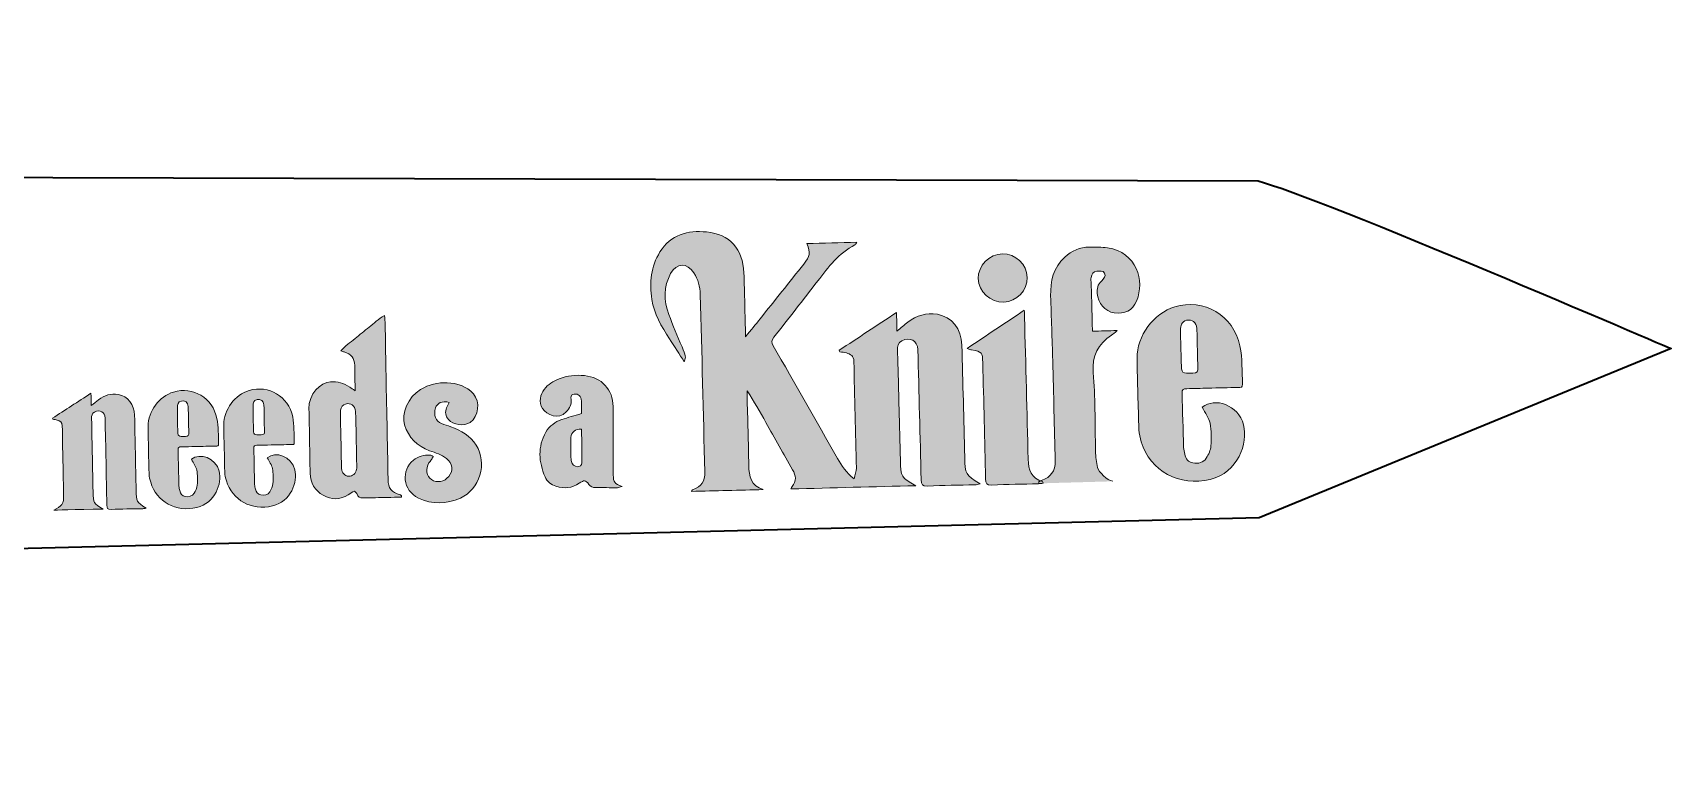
# Model space of a CAD drawing. Header units: inches. Extents: x 0.1 to 10.9, y -2.9 to -0.7.
# Drawn here: x 6.048 to 10.877, y -2.853 to -0.717 of the extents above; entities that cross this region are included whole.
import ezdxf

# ---------------------------------------------------------------- set-up
doc = ezdxf.new("R2010")
doc.units = ezdxf.units.IN
doc.header["$MEASUREMENT"] = 0
doc.layers.add('Layer 1', color=7, linetype='Continuous', lineweight=0)

# ---------------------------------------------------------------- blocks, each defined once
blk = doc.blocks.new('Block_2')
at = {"layer": 'Layer 1', "true_color": 0x000000, "transparency": 33554687}
h = blk.add_hatch(color=18, dxfattribs=at)
h.dxf.hatch_style = 2
edge = h.paths.add_edge_path()
edge.add_spline(control_points=[(8.9795, -1.4386), (8.9803, -1.4768), (8.9481, -1.5109), (8.9104, -1.5117), (8.8705, -1.5125), (8.8363, -1.481), (8.835, -1.4423), (8.8338, -1.4044), (8.8673, -1.3702), (8.9068, -1.369), (8.9443, -1.3679), (8.9786, -1.4008), (8.9795, -1.4386)], knot_values=[0, 0, 0, 0, 1, 1, 1, 2, 2, 2, 3, 3, 3, 4, 4, 4, 4], degree=3, periodic=0)
h = blk.add_hatch(color=18, dxfattribs=at)
h.dxf.hatch_style = 2
edge = h.paths.add_edge_path()
edge.add_spline(control_points=[(8.8022, -1.6482), (8.8601, -1.6095), (8.914, -1.5735), (8.9708, -1.5356), (8.971, -1.5435), (8.9712, -1.5499), (8.9714, -1.5562), (8.975, -1.6958), (8.9789, -1.8354), (8.9821, -1.9749), (8.9828, -2.0062), (8.9909, -2.0311), (9.0245, -2.0405), (9.0251, -2.0407), (9.0252, -2.0426), (9.0261, -2.0454), (9.0213, -2.046), (9.0168, -2.047), (9.0123, -2.0471), (8.9663, -2.0484), (8.9204, -2.0489), (8.8746, -2.051), (8.8599, -2.0517), (8.8571, -2.0463), (8.8568, -2.0331), (8.8543, -1.9189), (8.8512, -1.8048), (8.8482, -1.6906), (8.8474, -1.6593), (8.8463, -1.658), (8.8154, -1.6527), (8.8125, -1.6522), (8.8098, -1.6508), (8.8022, -1.6482)], knot_values=[0, 0, 0, 0, 1, 1, 1, 2, 2, 2, 3, 3, 3, 4, 4, 4, 5, 5, 5, 6, 6, 6, 7, 7, 7, 8, 8, 8, 9, 9, 9, 10, 10, 10, 11, 11, 11, 11], degree=3, periodic=0)
at = {"layer": 'Layer 1'}
for points, knots in [([(8.9795, -1.4386), (8.9803, -1.4768), (8.9481, -1.5109), (8.9104, -1.5117), (8.8705, -1.5125), (8.8363, -1.481), (8.835, -1.4423), (8.8338, -1.4044), (8.8673, -1.3702), (8.9068, -1.369), (8.9443, -1.3679), (8.9786, -1.4008), (8.9795, -1.4386)], [0, 0, 0, 0, 1, 1, 1, 2, 2, 2, 3, 3, 3, 4, 4, 4, 4]), ([(8.8022, -1.6482), (8.8601, -1.6095), (8.914, -1.5735), (8.9708, -1.5356), (8.971, -1.5435), (8.9712, -1.5499), (8.9714, -1.5562), (8.975, -1.6958), (8.9789, -1.8354), (8.9821, -1.9749), (8.9828, -2.0062), (8.9909, -2.0311), (9.0245, -2.0405), (9.0251, -2.0407), (9.0252, -2.0426), (9.0261, -2.0454), (9.0213, -2.046), (9.0168, -2.047), (9.0123, -2.0471), (8.9663, -2.0484), (8.9204, -2.0489), (8.8746, -2.051), (8.8599, -2.0517), (8.8571, -2.0463), (8.8568, -2.0331), (8.8543, -1.9189), (8.8512, -1.8048), (8.8482, -1.6906), (8.8474, -1.6593), (8.8463, -1.658), (8.8154, -1.6527), (8.8125, -1.6522), (8.8098, -1.6508), (8.8022, -1.6482)], [0, 0, 0, 0, 1, 1, 1, 2, 2, 2, 3, 3, 3, 4, 4, 4, 5, 5, 5, 6, 6, 6, 7, 7, 7, 8, 8, 8, 9, 9, 9, 10, 10, 10, 11, 11, 11, 11])]:
    blk.add_open_spline(points, degree=3, knots=knots, dxfattribs=at)
blk = doc.blocks.new('Block_1')
at = {"layer": 'Layer 1', "true_color": 0x000000, "transparency": 33554687}
h = blk.add_hatch(color=18, dxfattribs=at)
h.dxf.hatch_style = 2
edge = h.paths.add_edge_path()
edge.add_spline(control_points=[(8.4688, -2.033), (8.4717, -2.0205), (8.476, -2.0107), (8.4758, -2.001), (8.4737, -1.8961), (8.4705, -1.7913), (8.4684, -1.6864), (8.468, -1.6702), (8.4589, -1.6648), (8.4462, -1.6615), (8.4399, -1.6598), (8.4332, -1.6593), (8.4267, -1.6583), (8.4262, -1.6568), (8.4256, -1.6553), (8.4251, -1.6537), (8.4806, -1.6172), (8.536, -1.5806), (8.594, -1.5424), (8.5945, -1.5617), (8.5949, -1.578), (8.5954, -1.5974), (8.6076, -1.5873), (8.6172, -1.5789), (8.6273, -1.5712), (8.653, -1.5514), (8.682, -1.5419), (8.7144, -1.5475), (8.7572, -1.555), (8.7854, -1.5908), (8.7867, -1.6385), (8.7897, -1.7483), (8.7924, -1.8582), (8.7952, -1.968), (8.7966, -2.0202), (8.7966, -2.0202), (8.8404, -2.0477), (8.8338, -2.0488), (8.8294, -2.05), (8.8251, -2.0501), (8.7785, -2.0514), (8.732, -2.0519), (8.6855, -2.0541), (8.6699, -2.0549), (8.6668, -2.0491), (8.6665, -2.0351), (8.6637, -1.9072), (8.6602, -1.7794), (8.6569, -1.6516), (8.6562, -1.6256), (8.6328, -1.6129), (8.6101, -1.6255), (8.5985, -1.6319), (8.5967, -1.642), (8.5971, -1.6539), (8.5988, -1.711), (8.6002, -1.7681), (8.6016, -1.8252), (8.6029, -1.8754), (8.6042, -1.9257), (8.6055, -1.976), (8.6069, -2.028), (8.6069, -2.028), (8.6511, -2.0529), (8.5268, -2.0561), (8.4056, -2.0593), (8.2827, -2.0624), (8.2842, -2.0593), (8.2847, -2.0569), (8.2861, -2.0553), (8.3001, -2.0391), (8.2976, -2.0229), (8.2877, -2.0057), (8.2613, -1.9595), (8.2354, -1.913), (8.2094, -1.8666), (8.1919, -1.8354), (8.1745, -1.8041), (8.1543, -1.7731), (8.1541, -1.7782), (8.1536, -1.7832), (8.1537, -1.7883), (8.1554, -1.8565), (8.1578, -1.9248), (8.1587, -1.993), (8.1592, -2.0252), (8.1647, -2.0527), (8.2011, -2.0643), (8.131, -2.0661), (8.0609, -2.0679), (7.9897, -2.0697), (7.9909, -2.0676), (7.9914, -2.0654), (7.9926, -2.065), (8.02, -2.0546), (8.0299, -2.0412), (8.0291, -2.0121), (8.0248, -1.8378), (8.0203, -1.6634), (8.0156, -1.489), (8.015, -1.4664), (8.0091, -1.4449), (7.997, -1.4256), (7.9774, -1.3944), (7.9457, -1.395), (7.9284, -1.4275), (7.9077, -1.4664), (7.9072, -1.5071), (7.9228, -1.5478), (7.9351, -1.5801), (7.9481, -1.6121), (7.9619, -1.6438), (7.9729, -1.669), (7.9742, -1.6727), (7.9684, -1.6873), (7.9543, -1.6653), (7.9396, -1.6423), (7.9248, -1.6194), (7.9015, -1.5834), (7.8796, -1.5465), (7.8728, -1.5035), (7.865, -1.4545), (7.8703, -1.4066), (7.8969, -1.3637), (7.9286, -1.3126), (7.9787, -1.2994), (8.0342, -1.3047), (8.1025, -1.3113), (8.1419, -1.3555), (8.1442, -1.4248), (8.1463, -1.4862), (8.1475, -1.5475), (8.1492, -1.6137), (8.1653, -1.5939), (8.1789, -1.5775), (8.1921, -1.5609), (8.2351, -1.5071), (8.2779, -1.4532), (8.3209, -1.3994), (8.3398, -1.3757), (8.3412, -1.3684), (8.3297, -1.3388), (8.3787, -1.3375), (8.4271, -1.3363), (8.4771, -1.335), (8.4752, -1.3379), (8.4741, -1.3419), (8.4717, -1.3431), (8.4238, -1.3669), (8.3933, -1.4085), (8.3618, -1.4493), (8.319, -1.5048), (8.276, -1.5601), (8.2324, -1.615), (8.225, -1.6243), (8.2247, -1.6305), (8.2306, -1.6408), (8.2944, -1.7512), (8.358, -1.8617), (8.4205, -1.9727), (8.4328, -1.9945), (8.4461, -2.0144), (8.4688, -2.033)], knot_values=[0, 0, 0, 0, 1, 1, 1, 2, 2, 2, 3, 3, 3, 4, 4, 4, 5, 5, 5, 6, 6, 6, 7, 7, 7, 8, 8, 8, 9, 9, 9, 10, 10, 10, 11, 11, 11, 12, 12, 12, 13, 13, 13, 14, 14, 14, 15, 15, 15, 16, 16, 16, 17, 17, 17, 18, 18, 18, 19, 19, 19, 20, 20, 20, 21, 21, 21, 22, 22, 22, 23, 23, 23, 24, 24, 24, 25, 25, 25, 26, 26, 26, 27, 27, 27, 28, 28, 28, 29, 29, 29, 30, 30, 30, 31, 31, 31, 32, 32, 32, 33, 33, 33, 34, 34, 34, 35, 35, 35, 36, 36, 36, 37, 37, 37, 38, 38, 38, 39, 39, 39, 40, 40, 40, 41, 41, 41, 42, 42, 42, 43, 43, 43, 44, 44, 44, 45, 45, 45, 46, 46, 46, 47, 47, 47, 48, 48, 48, 49, 49, 49, 50, 50, 50, 51, 51, 51, 52, 52, 52, 53, 53, 53, 54, 54, 54, 54], degree=3, periodic=0)
h = blk.add_hatch(color=18, dxfattribs=at)
h.dxf.hatch_style = 2
edge = h.paths.add_edge_path()
edge.add_spline(control_points=[(9.0137, -2.0461), (9.0134, -2.0446), (9.013, -2.0432), (9.0126, -2.0418), (9.0163, -2.04), (9.0198, -2.0375), (9.0237, -2.0364), (9.0473, -2.0293), (9.0626, -2.0088), (9.0618, -1.9804), (9.0592, -1.8816), (9.0571, -1.7829), (9.0545, -1.6842), (9.0528, -1.6204), (9.0502, -1.5567), (9.0484, -1.493), (9.0472, -1.4496), (9.0561, -1.4096), (9.0901, -1.3788), (9.1106, -1.3602), (9.1343, -1.3495), (9.1619, -1.3493), (9.18, -1.3491), (9.1983, -1.3491), (9.2161, -1.3517), (9.3023, -1.3642), (9.3261, -1.4496), (9.3019, -1.5072), (9.2888, -1.5384), (9.2666, -1.547), (9.236, -1.5431), (9.2089, -1.5397), (9.1866, -1.5133), (9.1858, -1.4863), (9.1854, -1.4729), (9.1862, -1.4595), (9.198, -1.4499), (9.1985, -1.4495), (9.1989, -1.4489), (9.1994, -1.4484), (9.2045, -1.4419), (9.2126, -1.4357), (9.2075, -1.4264), (9.2026, -1.4174), (9.1925, -1.4203), (9.1846, -1.4207), (9.1737, -1.4212), (9.1693, -1.43), (9.1674, -1.4392), (9.1663, -1.4445), (9.1678, -1.4503), (9.1679, -1.4559), (9.1687, -1.4838), (9.1694, -1.5117), (9.1701, -1.5396), (9.1706, -1.5577), (9.1711, -1.5757), (9.1716, -1.5974), (9.1967, -1.5967), (9.2181, -1.5962), (9.2444, -1.5955), (9.2363, -1.6022), (9.2326, -1.6061), (9.2282, -1.6089), (9.1884, -1.635), (9.1696, -1.6706), (9.174, -1.719), (9.1773, -1.7552), (9.178, -1.7916), (9.1789, -1.828), (9.18, -1.8691), (9.1796, -1.9103), (9.1808, -1.9514), (9.1813, -1.9674), (9.183, -1.9836), (9.1864, -1.9992), (9.1893, -2.0122), (9.2157, -2.0372), (9.2316, -2.04)], knot_values=[0, 0, 0, 0, 1, 1, 1, 2, 2, 2, 3, 3, 3, 4, 4, 4, 5, 5, 5, 6, 6, 6, 7, 7, 7, 8, 8, 8, 9, 9, 9, 10, 10, 10, 11, 11, 11, 12, 12, 12, 13, 13, 13, 14, 14, 14, 15, 15, 15, 16, 16, 16, 17, 17, 17, 18, 18, 18, 19, 19, 19, 20, 20, 20, 21, 21, 21, 22, 22, 22, 23, 23, 23, 24, 24, 24, 25, 25, 25, 26, 26, 26, 26], degree=3, periodic=0)
edge.add_line((9.2316, -2.04), (9.0137, -2.0461))
h = blk.add_hatch(color=18, dxfattribs=at)
h.dxf.hatch_style = 2
edge = h.paths.add_edge_path()
edge.add_spline(control_points=[(9.4808, -1.6504), (9.4803, -1.6299), (9.4803, -1.6095), (9.479, -1.589), (9.478, -1.5713), (9.4651, -1.5614), (9.4488, -1.5652), (9.4336, -1.5687), (9.4311, -1.5814), (9.4312, -1.5941), (9.4315, -1.6257), (9.4326, -1.6573), (9.4334, -1.6889), (9.4343, -1.7225), (9.4343, -1.7218), (9.4678, -1.7211), (9.4809, -1.7208), (9.4832, -1.7157), (9.4824, -1.7043), (9.4812, -1.6864), (9.4813, -1.6684), (9.4808, -1.6504)], knot_values=[0, 0, 0, 0, 1, 1, 1, 2, 2, 2, 3, 3, 3, 4, 4, 4, 5, 5, 5, 6, 6, 6, 7, 7, 7, 7], degree=3, periodic=0)
edge = h.paths.add_edge_path()
edge.add_spline(control_points=[(9.4953, -1.8218), (9.531, -1.791), (9.6024, -1.8144), (9.617, -1.8736), (9.6303, -1.9272), (9.6014, -2.0143), (9.5189, -2.0342), (9.4284, -2.056), (9.3416, -2.0104), (9.3156, -1.924), (9.312, -1.9122), (9.309, -1.8998), (9.3086, -1.8877), (9.3062, -1.8176), (9.304, -1.7475), (9.303, -1.6774), (9.3021, -1.6112), (9.3517, -1.5443), (9.414, -1.5257), (9.5001, -1.4999), (9.5864, -1.5498), (9.6063, -1.641), (9.6143, -1.6775), (9.6117, -1.7162), (9.6141, -1.7538), (9.6147, -1.7637), (9.608, -1.7628), (9.6018, -1.763), (9.5721, -1.7638), (9.5423, -1.7645), (9.5125, -1.7653), (9.4915, -1.7659), (9.4704, -1.7668), (9.4493, -1.7668), (9.4392, -1.7667), (9.4352, -1.7695), (9.4356, -1.7804), (9.4375, -1.8338), (9.4385, -1.8871), (9.4401, -1.9404), (9.4403, -1.9471), (9.4428, -1.9537), (9.4441, -1.9603), (9.4468, -1.9737), (9.4539, -1.9833), (9.4677, -1.9858), (9.4834, -1.9886), (9.4985, -1.9855), (9.5072, -1.9714), (9.5138, -1.9606), (9.52, -1.9478), (9.5209, -1.9355), (9.5224, -1.9134), (9.5225, -1.8905), (9.5183, -1.8689), (9.5151, -1.8531), (9.504, -1.8389), (9.4953, -1.8218)], knot_values=[0, 0, 0, 0, 1, 1, 1, 2, 2, 2, 3, 3, 3, 4, 4, 4, 5, 5, 5, 6, 6, 6, 7, 7, 7, 8, 8, 8, 9, 9, 9, 10, 10, 10, 11, 11, 11, 12, 12, 12, 13, 13, 13, 14, 14, 14, 15, 15, 15, 16, 16, 16, 17, 17, 17, 18, 18, 18, 19, 19, 19, 19], degree=3, periodic=0)
at = {"layer": 'Layer 1'}
for points, knots in [([(8.4688, -2.033), (8.4717, -2.0205), (8.476, -2.0107), (8.4758, -2.001), (8.4737, -1.8961), (8.4705, -1.7913), (8.4684, -1.6864), (8.468, -1.6702), (8.4589, -1.6648), (8.4462, -1.6615), (8.4399, -1.6598), (8.4332, -1.6593), (8.4267, -1.6583), (8.4262, -1.6568), (8.4256, -1.6553), (8.4251, -1.6537), (8.4806, -1.6172), (8.536, -1.5806), (8.594, -1.5424), (8.5945, -1.5617), (8.5949, -1.578), (8.5954, -1.5974), (8.6076, -1.5873), (8.6172, -1.5789), (8.6273, -1.5712), (8.653, -1.5514), (8.682, -1.5419), (8.7144, -1.5475), (8.7572, -1.555), (8.7854, -1.5908), (8.7867, -1.6385), (8.7897, -1.7483), (8.7924, -1.8582), (8.7952, -1.968), (8.7966, -2.0202), (8.7966, -2.0202), (8.8404, -2.0477), (8.8338, -2.0488), (8.8294, -2.05), (8.8251, -2.0501), (8.7785, -2.0514), (8.732, -2.0519), (8.6855, -2.0541), (8.6699, -2.0549), (8.6668, -2.0491), (8.6665, -2.0351), (8.6637, -1.9072), (8.6602, -1.7794), (8.6569, -1.6516), (8.6562, -1.6256), (8.6328, -1.6129), (8.6101, -1.6255), (8.5985, -1.6319), (8.5967, -1.642), (8.5971, -1.6539), (8.5988, -1.711), (8.6002, -1.7681), (8.6016, -1.8252), (8.6029, -1.8754), (8.6042, -1.9257), (8.6055, -1.976), (8.6069, -2.028), (8.6069, -2.028), (8.6511, -2.0529), (8.5268, -2.0561), (8.4056, -2.0593), (8.2827, -2.0624), (8.2842, -2.0593), (8.2847, -2.0569), (8.2861, -2.0553), (8.3001, -2.0391), (8.2976, -2.0229), (8.2877, -2.0057), (8.2613, -1.9595), (8.2354, -1.913), (8.2094, -1.8666), (8.1919, -1.8354), (8.1745, -1.8041), (8.1543, -1.7731), (8.1541, -1.7782), (8.1536, -1.7832), (8.1537, -1.7883), (8.1554, -1.8565), (8.1578, -1.9248), (8.1587, -1.993), (8.1592, -2.0252), (8.1647, -2.0527), (8.2011, -2.0643), (8.131, -2.0661), (8.0609, -2.0679), (7.9897, -2.0697), (7.9909, -2.0676), (7.9914, -2.0654), (7.9926, -2.065), (8.02, -2.0546), (8.0299, -2.0412), (8.0291, -2.0121), (8.0248, -1.8378), (8.0203, -1.6634), (8.0156, -1.489), (8.015, -1.4664), (8.0091, -1.4449), (7.997, -1.4256), (7.9774, -1.3944), (7.9457, -1.395), (7.9284, -1.4275), (7.9077, -1.4664), (7.9072, -1.5071), (7.9228, -1.5478), (7.9351, -1.5801), (7.9481, -1.6121), (7.9619, -1.6438), (7.9729, -1.669), (7.9742, -1.6727), (7.9684, -1.6873), (7.9543, -1.6653), (7.9396, -1.6423), (7.9248, -1.6194), (7.9015, -1.5834), (7.8796, -1.5465), (7.8728, -1.5035), (7.865, -1.4545), (7.8703, -1.4066), (7.8969, -1.3637), (7.9286, -1.3126), (7.9787, -1.2994), (8.0342, -1.3047), (8.1025, -1.3113), (8.1419, -1.3555), (8.1442, -1.4248), (8.1463, -1.4862), (8.1475, -1.5475), (8.1492, -1.6137), (8.1653, -1.5939), (8.1789, -1.5775), (8.1921, -1.5609), (8.2351, -1.5071), (8.2779, -1.4532), (8.3209, -1.3994), (8.3398, -1.3757), (8.3412, -1.3684), (8.3297, -1.3388), (8.3787, -1.3375), (8.4271, -1.3363), (8.4771, -1.335), (8.4752, -1.3379), (8.4741, -1.3419), (8.4717, -1.3431), (8.4238, -1.3669), (8.3933, -1.4085), (8.3618, -1.4493), (8.319, -1.5048), (8.276, -1.5601), (8.2324, -1.615), (8.225, -1.6243), (8.2247, -1.6305), (8.2306, -1.6408), (8.2944, -1.7512), (8.358, -1.8617), (8.4205, -1.9727), (8.4328, -1.9945), (8.4461, -2.0144), (8.4688, -2.033)], [0, 0, 0, 0, 1, 1, 1, 2, 2, 2, 3, 3, 3, 4, 4, 4, 5, 5, 5, 6, 6, 6, 7, 7, 7, 8, 8, 8, 9, 9, 9, 10, 10, 10, 11, 11, 11, 12, 12, 12, 13, 13, 13, 14, 14, 14, 15, 15, 15, 16, 16, 16, 17, 17, 17, 18, 18, 18, 19, 19, 19, 20, 20, 20, 21, 21, 21, 22, 22, 22, 23, 23, 23, 24, 24, 24, 25, 25, 25, 26, 26, 26, 27, 27, 27, 28, 28, 28, 29, 29, 29, 30, 30, 30, 31, 31, 31, 32, 32, 32, 33, 33, 33, 34, 34, 34, 35, 35, 35, 36, 36, 36, 37, 37, 37, 38, 38, 38, 39, 39, 39, 40, 40, 40, 41, 41, 41, 42, 42, 42, 43, 43, 43, 44, 44, 44, 45, 45, 45, 46, 46, 46, 47, 47, 47, 48, 48, 48, 49, 49, 49, 50, 50, 50, 51, 51, 51, 52, 52, 52, 53, 53, 53, 54, 54, 54, 54]), ([(9.0137, -2.0461), (9.0134, -2.0446), (9.013, -2.0432), (9.0126, -2.0418), (9.0163, -2.04), (9.0198, -2.0375), (9.0237, -2.0364), (9.0473, -2.0293), (9.0626, -2.0088), (9.0618, -1.9804), (9.0592, -1.8816), (9.0571, -1.7829), (9.0545, -1.6842), (9.0528, -1.6204), (9.0502, -1.5567), (9.0484, -1.493), (9.0472, -1.4496), (9.0561, -1.4096), (9.0901, -1.3788), (9.1106, -1.3602), (9.1343, -1.3495), (9.1619, -1.3493), (9.18, -1.3491), (9.1983, -1.3491), (9.2161, -1.3517), (9.3023, -1.3642), (9.3261, -1.4496), (9.3019, -1.5072), (9.2888, -1.5384), (9.2666, -1.547), (9.236, -1.5431), (9.2089, -1.5397), (9.1866, -1.5133), (9.1858, -1.4863), (9.1854, -1.4729), (9.1862, -1.4595), (9.198, -1.4499), (9.1985, -1.4495), (9.1989, -1.4489), (9.1994, -1.4484), (9.2045, -1.4419), (9.2126, -1.4357), (9.2075, -1.4264), (9.2026, -1.4174), (9.1925, -1.4203), (9.1846, -1.4207), (9.1737, -1.4212), (9.1693, -1.43), (9.1674, -1.4392), (9.1663, -1.4445), (9.1678, -1.4503), (9.1679, -1.4559), (9.1687, -1.4838), (9.1694, -1.5117), (9.1701, -1.5396), (9.1706, -1.5577), (9.1711, -1.5757), (9.1716, -1.5974), (9.1967, -1.5967), (9.2181, -1.5962), (9.2444, -1.5955), (9.2363, -1.6022), (9.2326, -1.6061), (9.2282, -1.6089), (9.1884, -1.635), (9.1696, -1.6706), (9.174, -1.719), (9.1773, -1.7552), (9.178, -1.7916), (9.1789, -1.828), (9.18, -1.8691), (9.1796, -1.9103), (9.1808, -1.9514), (9.1813, -1.9674), (9.183, -1.9836), (9.1864, -1.9992), (9.1893, -2.0122), (9.2157, -2.0372), (9.2316, -2.04)], [0, 0, 0, 0, 1, 1, 1, 2, 2, 2, 3, 3, 3, 4, 4, 4, 5, 5, 5, 6, 6, 6, 7, 7, 7, 8, 8, 8, 9, 9, 9, 10, 10, 10, 11, 11, 11, 12, 12, 12, 13, 13, 13, 14, 14, 14, 15, 15, 15, 16, 16, 16, 17, 17, 17, 18, 18, 18, 19, 19, 19, 20, 20, 20, 21, 21, 21, 22, 22, 22, 23, 23, 23, 24, 24, 24, 25, 25, 25, 26, 26, 26, 26]), ([(9.4953, -1.8218), (9.531, -1.791), (9.6024, -1.8144), (9.617, -1.8736), (9.6303, -1.9272), (9.6014, -2.0143), (9.5189, -2.0342), (9.4284, -2.056), (9.3416, -2.0104), (9.3156, -1.924), (9.312, -1.9122), (9.309, -1.8998), (9.3086, -1.8877), (9.3062, -1.8176), (9.304, -1.7475), (9.303, -1.6774), (9.3021, -1.6112), (9.3517, -1.5443), (9.414, -1.5257), (9.5001, -1.4999), (9.5864, -1.5498), (9.6063, -1.641), (9.6143, -1.6775), (9.6117, -1.7162), (9.6141, -1.7538), (9.6147, -1.7637), (9.608, -1.7628), (9.6018, -1.763), (9.5721, -1.7638), (9.5423, -1.7645), (9.5125, -1.7653), (9.4915, -1.7659), (9.4704, -1.7668), (9.4493, -1.7668), (9.4392, -1.7667), (9.4352, -1.7695), (9.4356, -1.7804), (9.4375, -1.8338), (9.4385, -1.8871), (9.4401, -1.9404), (9.4403, -1.9471), (9.4428, -1.9537), (9.4441, -1.9603), (9.4468, -1.9737), (9.4539, -1.9833), (9.4677, -1.9858), (9.4834, -1.9886), (9.4985, -1.9855), (9.5072, -1.9714), (9.5138, -1.9606), (9.52, -1.9478), (9.5209, -1.9355), (9.5224, -1.9134), (9.5225, -1.8905), (9.5183, -1.8689), (9.5151, -1.8531), (9.504, -1.8389), (9.4953, -1.8218)], [0, 0, 0, 0, 1, 1, 1, 2, 2, 2, 3, 3, 3, 4, 4, 4, 5, 5, 5, 6, 6, 6, 7, 7, 7, 8, 8, 8, 9, 9, 9, 10, 10, 10, 11, 11, 11, 12, 12, 12, 13, 13, 13, 14, 14, 14, 15, 15, 15, 16, 16, 16, 17, 17, 17, 18, 18, 18, 19, 19, 19, 19]), ([(9.4808, -1.6504), (9.4803, -1.6299), (9.4803, -1.6095), (9.479, -1.589), (9.478, -1.5713), (9.4651, -1.5614), (9.4488, -1.5652), (9.4336, -1.5687), (9.4311, -1.5814), (9.4312, -1.5941), (9.4315, -1.6257), (9.4326, -1.6573), (9.4334, -1.6889), (9.4343, -1.7225), (9.4343, -1.7218), (9.4678, -1.7211), (9.4809, -1.7208), (9.4832, -1.7157), (9.4824, -1.7043), (9.4812, -1.6864), (9.4813, -1.6684), (9.4808, -1.6504)], [0, 0, 0, 0, 1, 1, 1, 2, 2, 2, 3, 3, 3, 4, 4, 4, 5, 5, 5, 6, 6, 6, 7, 7, 7, 7])]:
    blk.add_open_spline(points, degree=3, knots=knots, dxfattribs=at)
blk.add_blockref('Block_2', (0, 0), dxfattribs=at)

msp = doc.modelspace()

# ---------------------------------------------------------------- hatches: boundary and pattern name
at = {"layer": 'Layer 1', "true_color": 0x000000, "transparency": 33554687}
h = msp.add_hatch(color=18, dxfattribs=at)
h.dxf.hatch_style = 2
edge = h.paths.add_edge_path()
edge.add_spline(control_points=[(6.9566, -1.9179), (6.9566, -1.9179), (6.9566, -1.9179), (6.9567, -1.9179), (6.9568, -1.927), (6.957, -1.9362), (6.9572, -1.9454), (6.9576, -1.9643), (6.9577, -1.9833), (6.9585, -2.0022), (6.9591, -2.0151), (6.9681, -2.0242), (6.9795, -2.025), (6.9904, -2.0257), (7.0007, -2.0169), (7.0028, -2.0045), (7.0034, -2.0008), (7.0031, -1.9969), (7.0031, -1.9932), (7.0022, -1.9467), (7.0014, -1.9002), (7.0003, -1.8537), (7.0001, -1.8451), (6.9998, -1.8364), (6.9982, -1.8279), (6.9952, -1.8128), (6.9784, -1.8062), (6.9652, -1.8144), (6.9569, -1.8197), (6.9546, -1.8274), (6.9549, -1.8367), (6.9556, -1.8637), (6.956, -1.8908), (6.9566, -1.9179)], knot_values=[0, 0, 0, 0, 1, 1, 1, 2, 2, 2, 3, 3, 3, 4, 4, 4, 5, 5, 5, 6, 6, 6, 7, 7, 7, 8, 8, 8, 9, 9, 9, 10, 10, 10, 11, 11, 11, 11], degree=3, periodic=0)
edge = h.paths.add_edge_path()
edge.add_spline(control_points=[(7.135, -2.0863), (7.1212, -2.0867), (7.1075, -2.0873), (7.0937, -2.0876), (7.0699, -2.0882), (7.0462, -2.0883), (7.0224, -2.0891), (7.0125, -2.0894), (7.0056, -2.0872), (7.0034, -2.0763), (7.0029, -2.0737), (6.9993, -2.0717), (6.9962, -2.0686), (6.99, -2.0723), (6.9841, -2.0757), (6.9782, -2.0794), (6.954, -2.0945), (6.9288, -2.0953), (6.9045, -2.0812), (6.8799, -2.067), (6.8664, -2.0447), (6.8658, -2.0159), (6.8644, -1.9527), (6.8642, -1.8894), (6.8622, -1.8262), (6.8607, -1.782), (6.8965, -1.7487), (6.9258, -1.7467), (6.9465, -1.7454), (6.9655, -1.7502), (6.9825, -1.7622), (6.9868, -1.7653), (6.9913, -1.7681), (6.9985, -1.773), (6.9981, -1.7544), (6.9978, -1.7385), (6.9975, -1.7226), (6.9974, -1.7145), (6.9974, -1.7064), (6.9972, -1.6983), (6.9967, -1.6767), (6.987, -1.6643), (6.9661, -1.6585), (6.9636, -1.6578), (6.961, -1.657), (6.9559, -1.6555), (6.9689, -1.6402), (6.9845, -1.6308), (6.9981, -1.6192), (7.0117, -1.6077), (7.0256, -1.5964), (7.0397, -1.5855), (7.0539, -1.5744), (7.0668, -1.5614), (7.085, -1.5511), (7.0858, -1.5613), (7.0869, -1.5685), (7.087, -1.5758), (7.0879, -1.6202), (7.0884, -1.6645), (7.0892, -1.7089), (7.0913, -1.8171), (7.0935, -1.9253), (7.0956, -2.0336), (7.0962, -2.0608), (7.1045, -2.0714), (7.1317, -2.0797), (7.1331, -2.0801), (7.1341, -2.0815), (7.1353, -2.0824), (7.1352, -2.0837), (7.1351, -2.085), (7.135, -2.0863)], knot_values=[0, 0, 0, 0, 1, 1, 1, 2, 2, 2, 3, 3, 3, 4, 4, 4, 5, 5, 5, 6, 6, 6, 7, 7, 7, 8, 8, 8, 9, 9, 9, 10, 10, 10, 11, 11, 11, 12, 12, 12, 13, 13, 13, 14, 14, 14, 15, 15, 15, 16, 16, 16, 17, 17, 17, 18, 18, 18, 19, 19, 19, 20, 20, 20, 21, 21, 21, 22, 22, 22, 23, 23, 23, 24, 24, 24, 24], degree=3, periodic=0)
h = msp.add_hatch(color=18, dxfattribs=at)
h.dxf.hatch_style = 2
edge = h.paths.add_edge_path()
edge.add_spline(control_points=[(7.6654, -1.886), (7.6476, -1.8854), (7.6353, -1.8947), (7.6346, -1.9106), (7.6336, -1.9323), (7.6343, -1.9541), (7.6347, -1.9759), (7.6348, -1.9798), (7.6365, -1.984), (7.6385, -1.9876), (7.6425, -1.9946), (7.6521, -1.9985), (7.6582, -1.9966), (7.6667, -1.9939), (7.6665, -1.9871), (7.6665, -1.9802), (7.6664, -1.9605), (7.6666, -1.9409), (7.6664, -1.9212), (7.6663, -1.9094), (7.6658, -1.8977), (7.6654, -1.886)], knot_values=[0, 0, 0, 0, 1, 1, 1, 2, 2, 2, 3, 3, 3, 4, 4, 4, 5, 5, 5, 6, 6, 6, 7, 7, 7, 7], degree=3, periodic=0)
edge = h.paths.add_edge_path()
edge.add_spline(control_points=[(7.785, -2.0551), (7.7784, -2.057), (7.7751, -2.0588), (7.7718, -2.0589), (7.75, -2.0589), (7.7282, -2.0584), (7.7064, -2.0584), (7.6984, -2.0584), (7.6925, -2.055), (7.6876, -2.049), (7.6767, -2.0356), (7.674, -2.036), (7.659, -2.0458), (7.6372, -2.0601), (7.6146, -2.062), (7.5904, -2.0545), (7.5757, -2.0499), (7.5643, -2.0409), (7.5583, -2.0268), (7.5395, -1.9826), (7.536, -1.9385), (7.5606, -1.8949), (7.5712, -1.8761), (7.5879, -1.865), (7.6073, -1.858), (7.6257, -1.8515), (7.6448, -1.8467), (7.6657, -1.8405), (7.6657, -1.8277), (7.6663, -1.8126), (7.6651, -1.7978), (7.6647, -1.793), (7.6603, -1.7869), (7.656, -1.7846), (7.6517, -1.7823), (7.6449, -1.7828), (7.6398, -1.7842), (7.6337, -1.786), (7.634, -1.7921), (7.6348, -1.7975), (7.6369, -1.8127), (7.6312, -1.8245), (7.6207, -1.8353), (7.5975, -1.8592), (7.5632, -1.8447), (7.5508, -1.8255), (7.5384, -1.8061), (7.5442, -1.7841), (7.5557, -1.769), (7.567, -1.754), (7.5821, -1.7442), (7.5995, -1.7378), (7.6237, -1.7287), (7.6488, -1.7257), (7.6746, -1.7282), (7.7246, -1.733), (7.7586, -1.7697), (7.7588, -1.8197), (7.759, -1.8858), (7.7591, -1.952), (7.7593, -2.0182), (7.7593, -2.0192), (7.7593, -2.0203), (7.7594, -2.0213), (7.7597, -2.0426), (7.7623, -2.0464), (7.785, -2.0551)], knot_values=[0, 0, 0, 0, 1, 1, 1, 2, 2, 2, 3, 3, 3, 4, 4, 4, 5, 5, 5, 6, 6, 6, 7, 7, 7, 8, 8, 8, 9, 9, 9, 10, 10, 10, 11, 11, 11, 12, 12, 12, 13, 13, 13, 14, 14, 14, 15, 15, 15, 16, 16, 16, 17, 17, 17, 18, 18, 18, 19, 19, 19, 20, 20, 20, 21, 21, 21, 22, 22, 22, 22], degree=3, periodic=0)
h = msp.add_hatch(color=18, dxfattribs=at)
h.dxf.hatch_style = 2
edge = h.paths.add_edge_path()
edge.add_spline(control_points=[(6.1104, -2.1248), (6.1104, -2.1248), (6.1731, -2.1235), (6.2562, -2.1219), (6.2267, -2.105), (6.2267, -2.105), (6.226, -2.0702), (6.2253, -2.0366), (6.2246, -2.003), (6.2239, -1.9693), (6.2232, -1.9312), (6.2225, -1.893), (6.2216, -1.8548), (6.2214, -1.8468), (6.2226, -1.8401), (6.2303, -1.8358), (6.2456, -1.8274), (6.2612, -1.8361), (6.2615, -1.8534), (6.2633, -1.939), (6.2651, -2.0245), (6.2666, -2.11), (6.2667, -2.1194), (6.2688, -2.1232), (6.2792, -2.1228), (6.3103, -2.1215), (6.3414, -2.1213), (6.3726, -2.1206), (6.3755, -2.1206), (6.3784, -2.1198), (6.3828, -2.1191), (6.3536, -2.1005), (6.3536, -2.1005), (6.3529, -2.0656), (6.3514, -1.9921), (6.35, -1.9187), (6.3484, -1.8452), (6.3477, -1.8132), (6.329, -1.7892), (6.3004, -1.784), (6.2788, -1.7802), (6.2593, -1.7864), (6.242, -1.7995), (6.2353, -1.8047), (6.2288, -1.8102), (6.2206, -1.8169), (6.2204, -1.804), (6.2201, -1.7931), (6.2199, -1.7802), (6.181, -1.8055), (6.1437, -1.8298), (6.1065, -1.854), (6.1069, -1.855), (6.1072, -1.8561), (6.1075, -1.8571), (6.1119, -1.8578), (6.1164, -1.8581), (6.1206, -1.8593), (6.129, -1.8615), (6.1352, -1.8652), (6.1353, -1.876), (6.1363, -1.9462), (6.1381, -2.0163), (6.1391, -2.0865), (6.1392, -2.093), (6.1388, -2.1006), (6.1343, -2.1079), (6.1304, -2.1141), (6.1192, -2.1202), (6.1104, -2.1248)], knot_values=[0, 0, 0, 0, 1, 1, 1, 2, 2, 2, 3, 3, 3, 4, 4, 4, 5, 5, 5, 6, 6, 6, 7, 7, 7, 8, 8, 8, 9, 9, 9, 10, 10, 10, 11, 11, 11, 12, 12, 12, 13, 13, 13, 14, 14, 14, 15, 15, 15, 16, 16, 16, 17, 17, 17, 18, 18, 18, 19, 19, 19, 20, 20, 20, 21, 21, 21, 22, 22, 22, 23, 23, 23, 23], degree=3, periodic=0)
h = msp.add_hatch(color=18, dxfattribs=at)
h.dxf.hatch_style = 2
edge = h.paths.add_edge_path()
edge.add_spline(control_points=[(6.5073, -1.8604), (6.5071, -1.8467), (6.5071, -1.833), (6.5064, -1.8193), (6.5057, -1.8074), (6.4971, -1.8007), (6.4862, -1.8032), (6.4761, -1.8056), (6.4743, -1.814), (6.4744, -1.8225), (6.4744, -1.8436), (6.4751, -1.8648), (6.4755, -1.886), (6.476, -1.9084), (6.476, -1.9079), (6.4984, -1.9076), (6.5071, -1.9075), (6.5087, -1.9041), (6.5082, -1.8964), (6.5075, -1.8844), (6.5076, -1.8724), (6.5073, -1.8604)], knot_values=[0, 0, 0, 0, 1, 1, 1, 2, 2, 2, 3, 3, 3, 4, 4, 4, 5, 5, 5, 6, 6, 6, 7, 7, 7, 7], degree=3, periodic=0)
edge = h.paths.add_edge_path()
edge.add_spline(control_points=[(6.5164, -1.9751), (6.5404, -1.9546), (6.588, -1.9705), (6.5976, -2.0102), (6.6063, -2.0461), (6.5867, -2.1042), (6.5314, -2.1172), (6.4708, -2.1315), (6.4129, -2.1006), (6.3958, -2.0427), (6.3934, -2.0349), (6.3915, -2.0266), (6.3913, -2.0184), (6.3899, -1.9716), (6.3887, -1.9247), (6.3883, -1.8778), (6.3879, -1.8334), (6.4214, -1.7889), (6.4631, -1.7767), (6.5208, -1.7598), (6.5783, -1.7935), (6.5913, -1.8546), (6.5965, -1.879), (6.5946, -1.9049), (6.5961, -1.9301), (6.5965, -1.9367), (6.592, -1.936), (6.5879, -1.9361), (6.568, -1.9365), (6.548, -1.9369), (6.5281, -1.9374), (6.514, -1.9376), (6.4999, -1.9382), (6.4858, -1.9381), (6.4791, -1.938), (6.4764, -1.9399), (6.4766, -1.9472), (6.4777, -1.9829), (6.4781, -2.0185), (6.479, -2.0542), (6.4792, -2.0587), (6.4808, -2.0631), (6.4816, -2.0675), (6.4834, -2.0765), (6.4881, -2.083), (6.4973, -2.0847), (6.5078, -2.0866), (6.5179, -2.0846), (6.5238, -2.0752), (6.5283, -2.068), (6.5324, -2.0595), (6.5331, -2.0512), (6.5342, -2.0365), (6.5343, -2.0211), (6.5316, -2.0066), (6.5295, -1.9961), (6.5221, -1.9865), (6.5164, -1.9751)], knot_values=[0, 0, 0, 0, 1, 1, 1, 2, 2, 2, 3, 3, 3, 4, 4, 4, 5, 5, 5, 6, 6, 6, 7, 7, 7, 8, 8, 8, 9, 9, 9, 10, 10, 10, 11, 11, 11, 12, 12, 12, 13, 13, 13, 14, 14, 14, 15, 15, 15, 16, 16, 16, 17, 17, 17, 18, 18, 18, 19, 19, 19, 19], degree=3, periodic=0)
h = msp.add_hatch(color=18, dxfattribs=at)
h.dxf.hatch_style = 2
edge = h.paths.add_edge_path()
edge.add_spline(control_points=[(6.7304, -1.8559), (6.7302, -1.8422), (6.7302, -1.8285), (6.7295, -1.8148), (6.7288, -1.8029), (6.7202, -1.7962), (6.7093, -1.7987), (6.6992, -1.801), (6.6974, -1.8095), (6.6975, -1.818), (6.6975, -1.8391), (6.6982, -1.8603), (6.6986, -1.8815), (6.6991, -1.9039), (6.6991, -1.9034), (6.7215, -1.9031), (6.7302, -1.903), (6.7318, -1.8996), (6.7313, -1.8919), (6.7306, -1.8799), (6.7307, -1.8679), (6.7304, -1.8559)], knot_values=[0, 0, 0, 0, 1, 1, 1, 2, 2, 2, 3, 3, 3, 4, 4, 4, 5, 5, 5, 6, 6, 6, 7, 7, 7, 7], degree=3, periodic=0)
edge = h.paths.add_edge_path()
edge.add_spline(control_points=[(6.7395, -1.9706), (6.7635, -1.9501), (6.8111, -1.966), (6.8207, -2.0057), (6.8294, -2.0416), (6.8098, -2.0997), (6.7545, -2.1127), (6.6939, -2.127), (6.636, -2.0961), (6.6189, -2.0382), (6.6166, -2.0304), (6.6146, -2.0221), (6.6144, -2.0139), (6.613, -1.9671), (6.6118, -1.9202), (6.6114, -1.8733), (6.611, -1.8289), (6.6445, -1.7844), (6.6862, -1.7722), (6.7439, -1.7553), (6.8014, -1.789), (6.8144, -1.8501), (6.8196, -1.8745), (6.8177, -1.9004), (6.8192, -1.9256), (6.8196, -1.9322), (6.8151, -1.9315), (6.811, -1.9316), (6.7911, -1.932), (6.7712, -1.9324), (6.7512, -1.9328), (6.7371, -1.9331), (6.723, -1.9337), (6.7089, -1.9336), (6.7022, -1.9335), (6.6995, -1.9354), (6.6997, -1.9427), (6.7008, -1.9783), (6.7012, -2.014), (6.7021, -2.0497), (6.7023, -2.0542), (6.7039, -2.0586), (6.7048, -2.063), (6.7065, -2.072), (6.7112, -2.0785), (6.7204, -2.0802), (6.7309, -2.0821), (6.741, -2.0801), (6.7469, -2.0707), (6.7514, -2.0635), (6.7555, -2.055), (6.7562, -2.0467), (6.7573, -2.032), (6.7575, -2.0166), (6.7547, -2.0021), (6.7526, -1.9916), (6.7452, -1.982), (6.7395, -1.9706)], knot_values=[0, 0, 0, 0, 1, 1, 1, 2, 2, 2, 3, 3, 3, 4, 4, 4, 5, 5, 5, 6, 6, 6, 7, 7, 7, 8, 8, 8, 9, 9, 9, 10, 10, 10, 11, 11, 11, 12, 12, 12, 13, 13, 13, 14, 14, 14, 15, 15, 15, 16, 16, 16, 17, 17, 17, 18, 18, 18, 19, 19, 19, 19], degree=3, periodic=0)
h = msp.add_hatch(color=18, dxfattribs=at)
h.dxf.hatch_style = 2
edge = h.paths.add_edge_path()
edge.add_spline(control_points=[(7.276, -1.8074), (7.2545, -1.8023), (7.2401, -1.8086), (7.2355, -1.8235), (7.2288, -1.8454), (7.235, -1.8622), (7.253, -1.8695), (7.262, -1.8731), (7.2715, -1.8755), (7.2806, -1.8789), (7.3104, -1.8902), (7.3372, -1.9057), (7.3551, -1.9333), (7.3892, -1.9858), (7.3657, -2.0648), (7.3085, -2.0892), (7.2674, -2.1068), (7.2261, -2.1092), (7.1848, -2.0893), (7.139, -2.0671), (7.1329, -2.0066), (7.1704, -1.9777), (7.1846, -1.9667), (7.2011, -1.9621), (7.219, -1.9626), (7.2218, -1.9626), (7.2246, -1.9648), (7.2286, -1.9665), (7.2264, -1.9705), (7.2248, -1.9737), (7.2228, -1.9767), (7.2208, -1.9799), (7.218, -1.9826), (7.2161, -1.9858), (7.2049, -2.0038), (7.2082, -2.0248), (7.2235, -2.035), (7.2397, -2.0457), (7.2617, -2.0417), (7.2743, -2.0256), (7.2888, -2.0072), (7.2861, -1.9879), (7.2676, -1.973), (7.2529, -1.9611), (7.2353, -1.9561), (7.2181, -1.9497), (7.1816, -1.9359), (7.1558, -1.9109), (7.1443, -1.8733), (7.1346, -1.8416), (7.1535, -1.7914), (7.1911, -1.7692), (7.2157, -1.7546), (7.2426, -1.7481), (7.2701, -1.7495), (7.2987, -1.7509), (7.3264, -1.759), (7.347, -1.7821), (7.3674, -1.805), (7.3627, -1.8488), (7.3374, -1.8661), (7.3199, -1.8781), (7.2867, -1.874), (7.2732, -1.8577), (7.2646, -1.8473), (7.2624, -1.8355), (7.2681, -1.8229), (7.2703, -1.818), (7.2729, -1.8134), (7.276, -1.8074)], knot_values=[0, 0, 0, 0, 1, 1, 1, 2, 2, 2, 3, 3, 3, 4, 4, 4, 5, 5, 5, 6, 6, 6, 7, 7, 7, 8, 8, 8, 9, 9, 9, 10, 10, 10, 11, 11, 11, 12, 12, 12, 13, 13, 13, 14, 14, 14, 15, 15, 15, 16, 16, 16, 17, 17, 17, 18, 18, 18, 19, 19, 19, 20, 20, 20, 21, 21, 21, 22, 22, 22, 23, 23, 23, 23], degree=3, periodic=0)

# ---------------------------------------------------------------- linework, layer by layer
at = {"layer": 'Layer 1', "color": 18, "lineweight": 35, "true_color": 0x000000}
msp.add_open_spline([(9.6627, -2.1479), (9.6627, -2.1479), (10.8774, -1.6488), (10.8774, -1.6488), (10.8774, -1.6488), (9.8357, -1.1993), (9.6596, -1.1544), (9.6596, -1.1544), (4.3298, -1.1395), (4.3298, -1.1395), (4.3298, -1.1395), (4.2911, -0.8602), (4.2468, -0.8036), (4.2035, -0.7483), (4.1017, -0.7175), (3.9685, -0.7647), (3.8352, -0.812), (3.819, -1.0732), (3.7056, -1.1232), (3.5922, -1.1732), (0.3743, -1.0328), (0.3743, -1.0328), (0.3743, -1.0328), (0.0975, -1.8681), (0.4859, -2.0819), (0.8742, -2.2958), (3.6693, -2.2986), (3.6693, -2.2986), (3.6693, -2.2986), (3.6577, -2.6086), (3.7047, -2.6532), (3.7516, -2.6977), (3.9959, -2.8535), (4.0625, -2.7032), (4.1291, -2.5529), (4.1808, -2.2839), (4.1808, -2.2839), (4.1808, -2.2839), (9.6627, -2.1479), (9.6627, -2.1479)], degree=3, knots=[0, 0, 0, 0, 1, 1, 1, 2, 2, 2, 3, 3, 3, 4, 4, 4, 5, 5, 5, 6, 6, 6, 7, 7, 7, 8, 8, 8, 9, 9, 9, 10, 10, 10, 11, 11, 11, 12, 12, 12, 13, 13, 13, 13], dxfattribs=at)
at = {"layer": 'Layer 1'}
for points, knots in [([(7.135, -2.0863), (7.1212, -2.0867), (7.1075, -2.0873), (7.0937, -2.0876), (7.0699, -2.0882), (7.0462, -2.0883), (7.0224, -2.0891), (7.0125, -2.0894), (7.0056, -2.0872), (7.0034, -2.0763), (7.0029, -2.0737), (6.9993, -2.0717), (6.9962, -2.0686), (6.99, -2.0723), (6.9841, -2.0757), (6.9782, -2.0794), (6.954, -2.0945), (6.9288, -2.0953), (6.9045, -2.0812), (6.8799, -2.067), (6.8664, -2.0447), (6.8658, -2.0159), (6.8644, -1.9527), (6.8642, -1.8894), (6.8622, -1.8262), (6.8607, -1.782), (6.8965, -1.7487), (6.9258, -1.7467), (6.9465, -1.7454), (6.9655, -1.7502), (6.9825, -1.7622), (6.9868, -1.7653), (6.9913, -1.7681), (6.9985, -1.773), (6.9981, -1.7544), (6.9978, -1.7385), (6.9975, -1.7226), (6.9974, -1.7145), (6.9974, -1.7064), (6.9972, -1.6983), (6.9967, -1.6767), (6.987, -1.6643), (6.9661, -1.6585), (6.9636, -1.6578), (6.961, -1.657), (6.9559, -1.6555), (6.9689, -1.6402), (6.9845, -1.6308), (6.9981, -1.6192), (7.0117, -1.6077), (7.0256, -1.5964), (7.0397, -1.5855), (7.0539, -1.5744), (7.0668, -1.5614), (7.085, -1.5511), (7.0858, -1.5613), (7.0869, -1.5685), (7.087, -1.5758), (7.0879, -1.6202), (7.0884, -1.6645), (7.0892, -1.7089), (7.0913, -1.8171), (7.0935, -1.9253), (7.0956, -2.0336), (7.0962, -2.0608), (7.1045, -2.0714), (7.1317, -2.0797), (7.1331, -2.0801), (7.1341, -2.0815), (7.1353, -2.0824), (7.1352, -2.0837), (7.1351, -2.085), (7.135, -2.0863)], [0, 0, 0, 0, 1, 1, 1, 2, 2, 2, 3, 3, 3, 4, 4, 4, 5, 5, 5, 6, 6, 6, 7, 7, 7, 8, 8, 8, 9, 9, 9, 10, 10, 10, 11, 11, 11, 12, 12, 12, 13, 13, 13, 14, 14, 14, 15, 15, 15, 16, 16, 16, 17, 17, 17, 18, 18, 18, 19, 19, 19, 20, 20, 20, 21, 21, 21, 22, 22, 22, 23, 23, 23, 24, 24, 24, 24]), ([(7.785, -2.0551), (7.7784, -2.057), (7.7751, -2.0588), (7.7718, -2.0589), (7.75, -2.0589), (7.7282, -2.0584), (7.7064, -2.0584), (7.6984, -2.0584), (7.6925, -2.055), (7.6876, -2.049), (7.6767, -2.0356), (7.674, -2.036), (7.659, -2.0458), (7.6372, -2.0601), (7.6146, -2.062), (7.5904, -2.0545), (7.5757, -2.0499), (7.5643, -2.0409), (7.5583, -2.0268), (7.5395, -1.9826), (7.536, -1.9385), (7.5606, -1.8949), (7.5712, -1.8761), (7.5879, -1.865), (7.6073, -1.858), (7.6257, -1.8515), (7.6448, -1.8467), (7.6657, -1.8405), (7.6657, -1.8277), (7.6663, -1.8126), (7.6651, -1.7978), (7.6647, -1.793), (7.6603, -1.7869), (7.656, -1.7846), (7.6517, -1.7823), (7.6449, -1.7828), (7.6398, -1.7842), (7.6337, -1.786), (7.634, -1.7921), (7.6348, -1.7975), (7.6369, -1.8127), (7.6312, -1.8245), (7.6207, -1.8353), (7.5975, -1.8592), (7.5632, -1.8447), (7.5508, -1.8255), (7.5384, -1.8061), (7.5442, -1.7841), (7.5557, -1.769), (7.567, -1.754), (7.5821, -1.7442), (7.5995, -1.7378), (7.6237, -1.7287), (7.6488, -1.7257), (7.6746, -1.7282), (7.7246, -1.733), (7.7586, -1.7697), (7.7588, -1.8197), (7.759, -1.8858), (7.7591, -1.952), (7.7593, -2.0182), (7.7593, -2.0192), (7.7593, -2.0203), (7.7594, -2.0213), (7.7597, -2.0426), (7.7623, -2.0464), (7.785, -2.0551)], [0, 0, 0, 0, 1, 1, 1, 2, 2, 2, 3, 3, 3, 4, 4, 4, 5, 5, 5, 6, 6, 6, 7, 7, 7, 8, 8, 8, 9, 9, 9, 10, 10, 10, 11, 11, 11, 12, 12, 12, 13, 13, 13, 14, 14, 14, 15, 15, 15, 16, 16, 16, 17, 17, 17, 18, 18, 18, 19, 19, 19, 20, 20, 20, 21, 21, 21, 22, 22, 22, 22]), ([(6.1104, -2.1248), (6.1104, -2.1248), (6.1731, -2.1235), (6.2562, -2.1219), (6.2267, -2.105), (6.2267, -2.105), (6.226, -2.0702), (6.2253, -2.0366), (6.2246, -2.003), (6.2239, -1.9693), (6.2232, -1.9312), (6.2225, -1.893), (6.2216, -1.8548), (6.2214, -1.8468), (6.2226, -1.8401), (6.2303, -1.8358), (6.2456, -1.8274), (6.2612, -1.8361), (6.2615, -1.8534), (6.2633, -1.939), (6.2651, -2.0245), (6.2666, -2.11), (6.2667, -2.1194), (6.2688, -2.1232), (6.2792, -2.1228), (6.3103, -2.1215), (6.3414, -2.1213), (6.3726, -2.1206), (6.3755, -2.1206), (6.3784, -2.1198), (6.3828, -2.1191), (6.3536, -2.1005), (6.3536, -2.1005), (6.3529, -2.0656), (6.3514, -1.9921), (6.35, -1.9187), (6.3484, -1.8452), (6.3477, -1.8132), (6.329, -1.7892), (6.3004, -1.784), (6.2788, -1.7802), (6.2593, -1.7864), (6.242, -1.7995), (6.2353, -1.8047), (6.2288, -1.8102), (6.2206, -1.8169), (6.2204, -1.804), (6.2201, -1.7931), (6.2199, -1.7802), (6.181, -1.8055), (6.1437, -1.8298), (6.1065, -1.854), (6.1069, -1.855), (6.1072, -1.8561), (6.1075, -1.8571), (6.1119, -1.8578), (6.1164, -1.8581), (6.1206, -1.8593), (6.129, -1.8615), (6.1352, -1.8652), (6.1353, -1.876), (6.1363, -1.9462), (6.1381, -2.0163), (6.1391, -2.0865), (6.1392, -2.093), (6.1388, -2.1006), (6.1343, -2.1079), (6.1304, -2.1141), (6.1192, -2.1202), (6.1104, -2.1248)], [0, 0, 0, 0, 1, 1, 1, 2, 2, 2, 3, 3, 3, 4, 4, 4, 5, 5, 5, 6, 6, 6, 7, 7, 7, 8, 8, 8, 9, 9, 9, 10, 10, 10, 11, 11, 11, 12, 12, 12, 13, 13, 13, 14, 14, 14, 15, 15, 15, 16, 16, 16, 17, 17, 17, 18, 18, 18, 19, 19, 19, 20, 20, 20, 21, 21, 21, 22, 22, 22, 23, 23, 23, 23]), ([(6.5164, -1.9751), (6.5404, -1.9546), (6.588, -1.9705), (6.5976, -2.0102), (6.6063, -2.0461), (6.5867, -2.1042), (6.5314, -2.1172), (6.4708, -2.1315), (6.4129, -2.1006), (6.3958, -2.0427), (6.3934, -2.0349), (6.3915, -2.0266), (6.3913, -2.0184), (6.3899, -1.9716), (6.3887, -1.9247), (6.3883, -1.8778), (6.3879, -1.8334), (6.4214, -1.7889), (6.4631, -1.7767), (6.5208, -1.7598), (6.5783, -1.7935), (6.5913, -1.8546), (6.5965, -1.879), (6.5946, -1.9049), (6.5961, -1.9301), (6.5965, -1.9367), (6.592, -1.936), (6.5879, -1.9361), (6.568, -1.9365), (6.548, -1.9369), (6.5281, -1.9374), (6.514, -1.9376), (6.4999, -1.9382), (6.4858, -1.9381), (6.4791, -1.938), (6.4764, -1.9399), (6.4766, -1.9472), (6.4777, -1.9829), (6.4781, -2.0185), (6.479, -2.0542), (6.4792, -2.0587), (6.4808, -2.0631), (6.4816, -2.0675), (6.4834, -2.0765), (6.4881, -2.083), (6.4973, -2.0847), (6.5078, -2.0866), (6.5179, -2.0846), (6.5238, -2.0752), (6.5283, -2.068), (6.5324, -2.0595), (6.5331, -2.0512), (6.5342, -2.0365), (6.5343, -2.0211), (6.5316, -2.0066), (6.5295, -1.9961), (6.5221, -1.9865), (6.5164, -1.9751)], [0, 0, 0, 0, 1, 1, 1, 2, 2, 2, 3, 3, 3, 4, 4, 4, 5, 5, 5, 6, 6, 6, 7, 7, 7, 8, 8, 8, 9, 9, 9, 10, 10, 10, 11, 11, 11, 12, 12, 12, 13, 13, 13, 14, 14, 14, 15, 15, 15, 16, 16, 16, 17, 17, 17, 18, 18, 18, 19, 19, 19, 19]), ([(6.7395, -1.9706), (6.7635, -1.9501), (6.8111, -1.966), (6.8207, -2.0057), (6.8294, -2.0416), (6.8098, -2.0997), (6.7545, -2.1127), (6.6939, -2.127), (6.636, -2.0961), (6.6189, -2.0382), (6.6166, -2.0304), (6.6146, -2.0221), (6.6144, -2.0139), (6.613, -1.9671), (6.6118, -1.9202), (6.6114, -1.8733), (6.611, -1.8289), (6.6445, -1.7844), (6.6862, -1.7722), (6.7439, -1.7553), (6.8014, -1.789), (6.8144, -1.8501), (6.8196, -1.8745), (6.8177, -1.9004), (6.8192, -1.9256), (6.8196, -1.9322), (6.8151, -1.9315), (6.811, -1.9316), (6.7911, -1.932), (6.7712, -1.9324), (6.7512, -1.9328), (6.7371, -1.9331), (6.723, -1.9337), (6.7089, -1.9336), (6.7022, -1.9335), (6.6995, -1.9354), (6.6997, -1.9427), (6.7008, -1.9783), (6.7012, -2.014), (6.7021, -2.0497), (6.7023, -2.0542), (6.7039, -2.0586), (6.7048, -2.063), (6.7065, -2.072), (6.7112, -2.0785), (6.7204, -2.0802), (6.7309, -2.0821), (6.741, -2.0801), (6.7469, -2.0707), (6.7514, -2.0635), (6.7555, -2.055), (6.7562, -2.0467), (6.7573, -2.032), (6.7575, -2.0166), (6.7547, -2.0021), (6.7526, -1.9916), (6.7452, -1.982), (6.7395, -1.9706)], [0, 0, 0, 0, 1, 1, 1, 2, 2, 2, 3, 3, 3, 4, 4, 4, 5, 5, 5, 6, 6, 6, 7, 7, 7, 8, 8, 8, 9, 9, 9, 10, 10, 10, 11, 11, 11, 12, 12, 12, 13, 13, 13, 14, 14, 14, 15, 15, 15, 16, 16, 16, 17, 17, 17, 18, 18, 18, 19, 19, 19, 19]), ([(7.276, -1.8074), (7.2545, -1.8023), (7.2401, -1.8086), (7.2355, -1.8235), (7.2288, -1.8454), (7.235, -1.8622), (7.253, -1.8695), (7.262, -1.8731), (7.2715, -1.8755), (7.2806, -1.8789), (7.3104, -1.8902), (7.3372, -1.9057), (7.3551, -1.9333), (7.3892, -1.9858), (7.3657, -2.0648), (7.3085, -2.0892), (7.2674, -2.1068), (7.2261, -2.1092), (7.1848, -2.0893), (7.139, -2.0671), (7.1329, -2.0066), (7.1704, -1.9777), (7.1846, -1.9667), (7.2011, -1.9621), (7.219, -1.9626), (7.2218, -1.9626), (7.2246, -1.9648), (7.2286, -1.9665), (7.2264, -1.9705), (7.2248, -1.9737), (7.2228, -1.9767), (7.2208, -1.9799), (7.218, -1.9826), (7.2161, -1.9858), (7.2049, -2.0038), (7.2082, -2.0248), (7.2235, -2.035), (7.2397, -2.0457), (7.2617, -2.0417), (7.2743, -2.0256), (7.2888, -2.0072), (7.2861, -1.9879), (7.2676, -1.973), (7.2529, -1.9611), (7.2353, -1.9561), (7.2181, -1.9497), (7.1816, -1.9359), (7.1558, -1.9109), (7.1443, -1.8733), (7.1346, -1.8416), (7.1535, -1.7914), (7.1911, -1.7692), (7.2157, -1.7546), (7.2426, -1.7481), (7.2701, -1.7495), (7.2987, -1.7509), (7.3264, -1.759), (7.347, -1.7821), (7.3674, -1.805), (7.3627, -1.8488), (7.3374, -1.8661), (7.3199, -1.8781), (7.2867, -1.874), (7.2732, -1.8577), (7.2646, -1.8473), (7.2624, -1.8355), (7.2681, -1.8229), (7.2703, -1.818), (7.2729, -1.8134), (7.276, -1.8074)], [0, 0, 0, 0, 1, 1, 1, 2, 2, 2, 3, 3, 3, 4, 4, 4, 5, 5, 5, 6, 6, 6, 7, 7, 7, 8, 8, 8, 9, 9, 9, 10, 10, 10, 11, 11, 11, 12, 12, 12, 13, 13, 13, 14, 14, 14, 15, 15, 15, 16, 16, 16, 17, 17, 17, 18, 18, 18, 19, 19, 19, 20, 20, 20, 21, 21, 21, 22, 22, 22, 23, 23, 23, 23]), ([(6.5073, -1.8604), (6.5071, -1.8467), (6.5071, -1.833), (6.5064, -1.8193), (6.5057, -1.8074), (6.4971, -1.8007), (6.4862, -1.8032), (6.4761, -1.8056), (6.4743, -1.814), (6.4744, -1.8225), (6.4744, -1.8436), (6.4751, -1.8648), (6.4755, -1.886), (6.476, -1.9084), (6.476, -1.9079), (6.4984, -1.9076), (6.5071, -1.9075), (6.5087, -1.9041), (6.5082, -1.8964), (6.5075, -1.8844), (6.5076, -1.8724), (6.5073, -1.8604)], [0, 0, 0, 0, 1, 1, 1, 2, 2, 2, 3, 3, 3, 4, 4, 4, 5, 5, 5, 6, 6, 6, 7, 7, 7, 7]), ([(6.7304, -1.8559), (6.7302, -1.8422), (6.7302, -1.8285), (6.7295, -1.8148), (6.7288, -1.8029), (6.7202, -1.7962), (6.7093, -1.7987), (6.6992, -1.801), (6.6974, -1.8095), (6.6975, -1.818), (6.6975, -1.8391), (6.6982, -1.8603), (6.6986, -1.8815), (6.6991, -1.9039), (6.6991, -1.9034), (6.7215, -1.9031), (6.7302, -1.903), (6.7318, -1.8996), (6.7313, -1.8919), (6.7306, -1.8799), (6.7307, -1.8679), (6.7304, -1.8559)], [0, 0, 0, 0, 1, 1, 1, 2, 2, 2, 3, 3, 3, 4, 4, 4, 5, 5, 5, 6, 6, 6, 7, 7, 7, 7]), ([(6.9566, -1.9179), (6.9566, -1.9179), (6.9566, -1.9179), (6.9567, -1.9179), (6.9568, -1.927), (6.957, -1.9362), (6.9572, -1.9454), (6.9576, -1.9643), (6.9577, -1.9833), (6.9585, -2.0022), (6.9591, -2.0151), (6.9681, -2.0242), (6.9795, -2.025), (6.9904, -2.0257), (7.0007, -2.0169), (7.0028, -2.0045), (7.0034, -2.0008), (7.0031, -1.9969), (7.0031, -1.9932), (7.0022, -1.9467), (7.0014, -1.9002), (7.0003, -1.8537), (7.0001, -1.8451), (6.9998, -1.8364), (6.9982, -1.8279), (6.9952, -1.8128), (6.9784, -1.8062), (6.9652, -1.8144), (6.9569, -1.8197), (6.9546, -1.8274), (6.9549, -1.8367), (6.9556, -1.8637), (6.956, -1.8908), (6.9566, -1.9179)], [0, 0, 0, 0, 1, 1, 1, 2, 2, 2, 3, 3, 3, 4, 4, 4, 5, 5, 5, 6, 6, 6, 7, 7, 7, 8, 8, 8, 9, 9, 9, 10, 10, 10, 11, 11, 11, 11]), ([(7.6654, -1.886), (7.6476, -1.8854), (7.6353, -1.8947), (7.6346, -1.9106), (7.6336, -1.9323), (7.6343, -1.9541), (7.6347, -1.9759), (7.6348, -1.9798), (7.6365, -1.984), (7.6385, -1.9876), (7.6425, -1.9946), (7.6521, -1.9985), (7.6582, -1.9966), (7.6667, -1.9939), (7.6665, -1.9871), (7.6665, -1.9802), (7.6664, -1.9605), (7.6666, -1.9409), (7.6664, -1.9212), (7.6663, -1.9094), (7.6658, -1.8977), (7.6654, -1.886)], [0, 0, 0, 0, 1, 1, 1, 2, 2, 2, 3, 3, 3, 4, 4, 4, 5, 5, 5, 6, 6, 6, 7, 7, 7, 7])]:
    msp.add_open_spline(points, degree=3, knots=knots, dxfattribs=at)

# ---------------------------------------------------------------- block references
msp.add_blockref('Block_1', (0, 0), dxfattribs=at)

doc.saveas('drawing.dxf')
